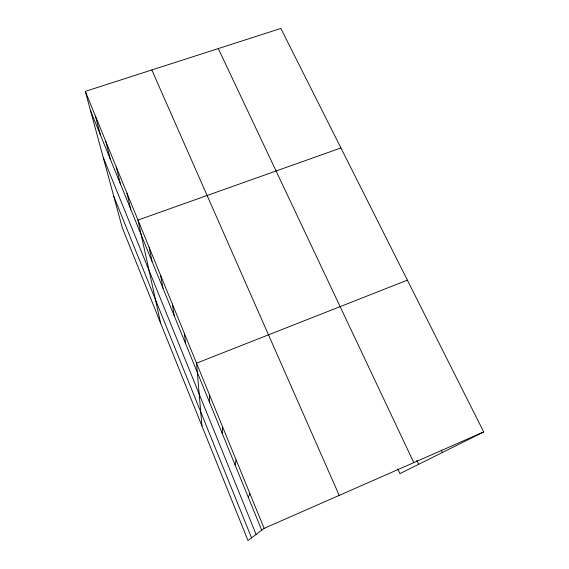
<?xml version="1.0" encoding="UTF-8"?>
<svg xmlns="http://www.w3.org/2000/svg" width="569" height="569" viewBox="0 0 569 569"><rect width="100%" height="100%" fill="white"/><g stroke="black" fill="none" stroke-linecap="round" stroke-linejoin="round"><path stroke-width="0.85" d="M222.216 433.386L222.614 426.906M235.082 464.923L236.128 459.923M248.248 497.178L249.962 493.728M483.686 431.928L264.13 528.366L247.992 540.55L122.278 227.721L85.314 91.367L280.851 28.45L483.686 431.928L399.929 473.628L397.703 468.849M407.383 280.154L196.533 363.164L201.945 425.968M340.923 147.947L137.975 220.068L160.629 323.156M441.231 450.093L442.39 452.483M416.807 460.357L418.67 464.297M218.283 48.585L413.805 462.625M151.831 69.966L339.209 495.393M85.314 91.367L264.13 528.366M90.606 110.891L261.719 530.187M103.231 157.449L256.107 534.426M113.793 196.412L251.555 537.861M95.421 116.062L100.343 134.753M105.734 141.261L110.272 159.078M116.261 166.987L120.4 183.894M127.001 193.247L130.728 209.2M149.185 247.465L152.015 261.37M160.643 275.446L162.997 288.27M172.343 304.045L174.199 315.731M184.306 333.278L185.643 343.768M209.42 394.666L209.634 402.56"/></g></svg>
